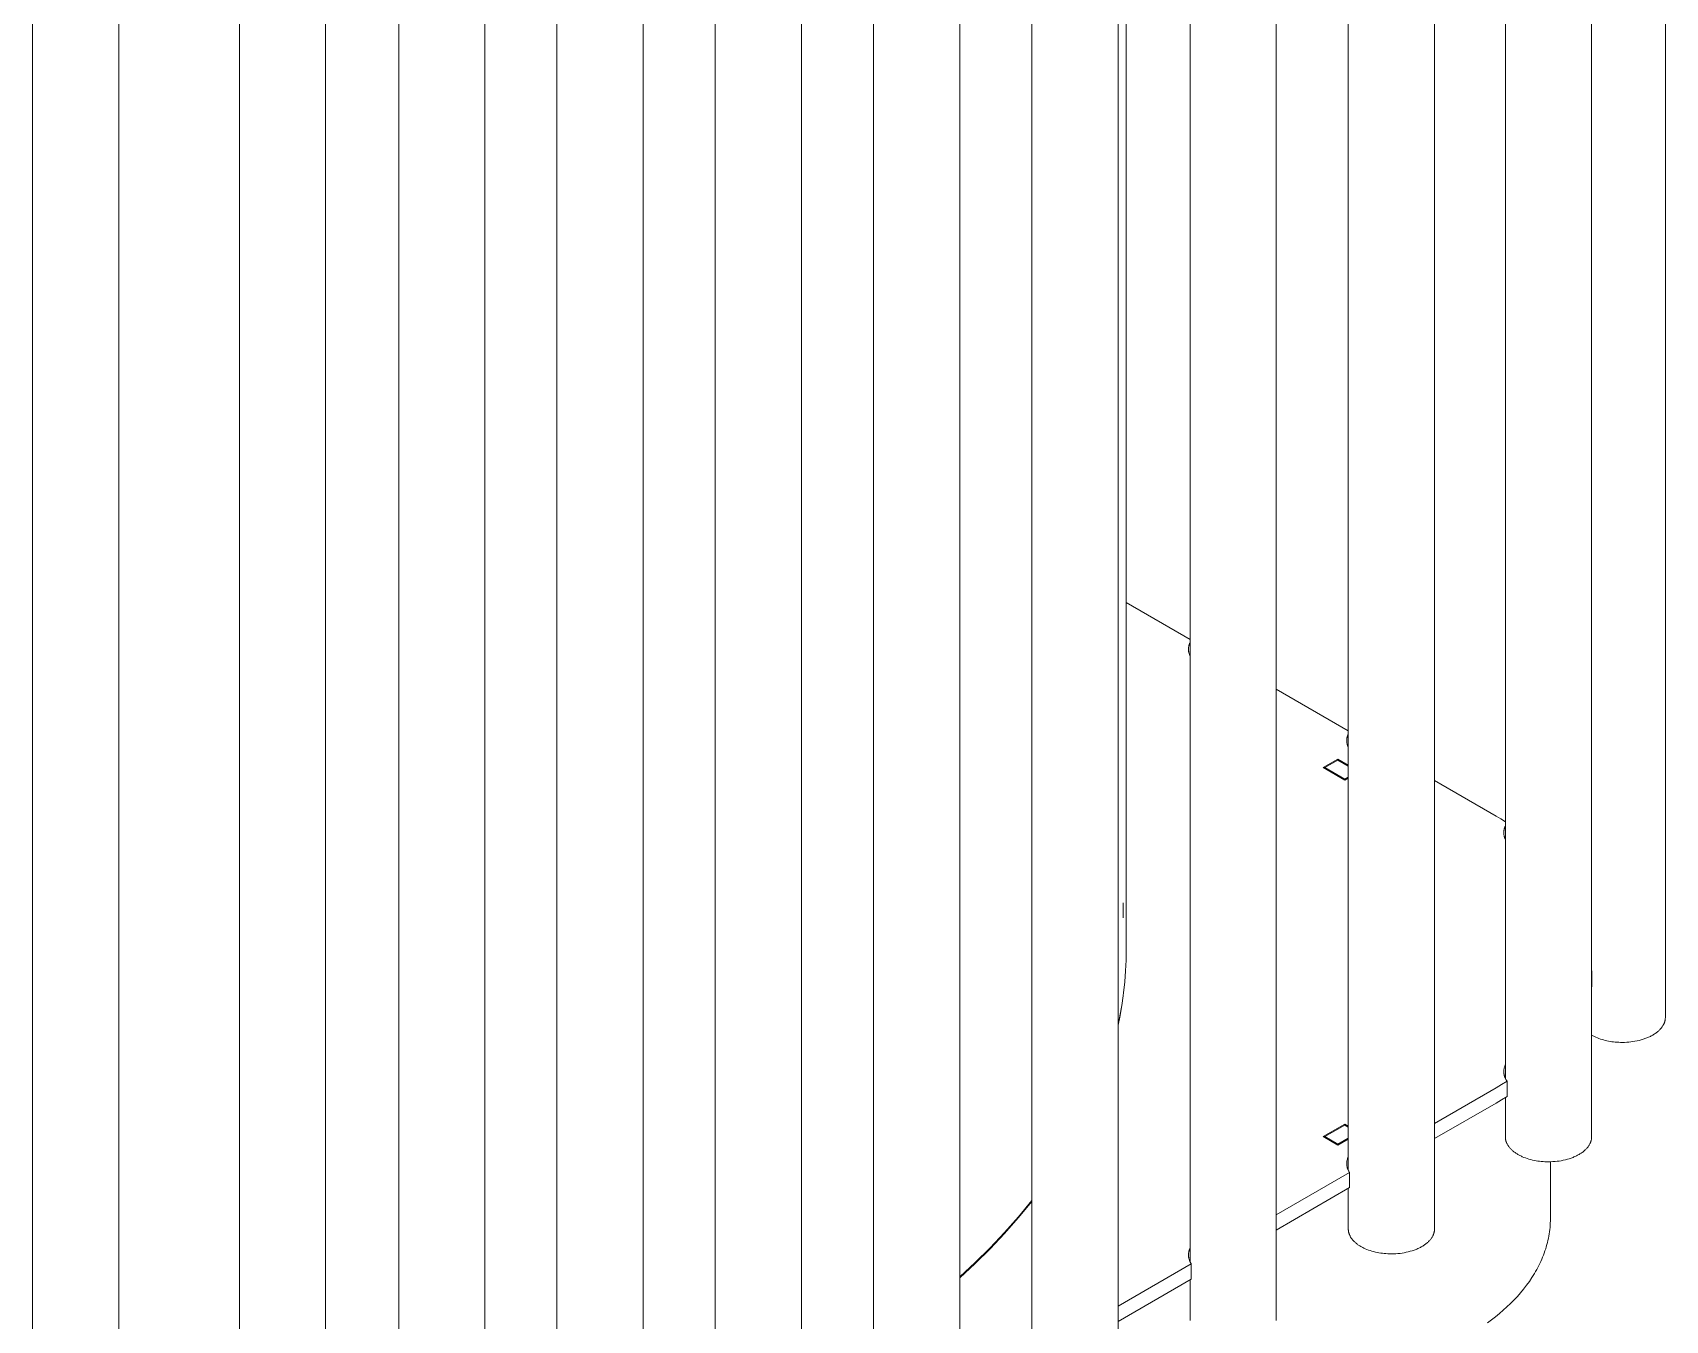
# Model space of a CAD drawing. Header units: inches. Extents: x -6.5 to 91.7, y -2.1 to 67.1.
# Drawn here: x 81.56 to 90.42, y 29.47 to 36.45 of the extents above; entities that cross this region are included whole.
import ezdxf

# ---------------------------------------------------------------- set-up
doc = ezdxf.new("R2010")
doc.units = ezdxf.units.IN
doc.layers.add('ZANO_R', color=7, linetype='Continuous', lineweight=0)

msp = doc.modelspace()

# ---------------------------------------------------------------- linework, layer by layer
at = {"layer": 'ZANO_R'}
for p, q in [((90.42352, 48.67844), (90.42352, 31.11085)), ((90.02329, 48.26223), (90.02329, 30.46317)), ((89.55513, 30.78168), (89.55513, 47.98621)), ((89.17083, 47.76434), (89.17083, 29.96377)), ((88.70267, 30.28228), (88.70267, 47.49405)), ((88.3119, 47.26843), (88.3119, 29.46787)), ((87.84374, 29.78637), (87.84374, 46.99814)), ((87.45297, 46.77253), (87.45297, 28.97196)), ((87.49786, 46.6883), (87.49786, 31.48218)), ((86.98481, 29.29047), (86.98481, 46.50224)), ((86.59404, 46.27663), (86.59404, 28.47606)), ((86.12588, 28.79456), (86.12588, 46.00633)), ((85.7351, 45.78072), (85.7351, 27.98015)), ((85.26695, 28.29866), (85.26695, 45.51043)), ((84.87617, 45.28482), (84.87617, 27.48425)), ((84.40801, 27.80276), (84.40801, 45.01452)), ((84.01724, 44.78891), (84.01724, 26.98834)), ((83.54908, 27.30685), (83.54908, 44.51862)), ((83.15226, 44.2959), (83.15226, 26.49618)), ((82.6841, 26.49618), (82.6841, 44.12376)), ((81.56228, 26.2651), (81.56228, 44.01803)), ((82.03044, 44.01803), (82.03044, 26.2651)), ((87.84374, 33.16202), (87.49786, 33.36172)), ((87.84252, 33.1426), (87.8414, 33.13992)), ((87.84374, 33.14523), (87.84252, 33.1426)), ((87.83543, 33.11169), (87.83538, 33.10879)), ((87.83538, 33.10879), (87.83543, 33.10589)), ((87.83558, 33.11458), (87.83543, 33.11169)), ((87.83543, 33.10589), (87.83558, 33.10299)), ((87.83583, 33.11747), (87.83558, 33.11458)), ((87.83558, 33.10299), (87.83583, 33.1001)), ((87.83618, 33.12035), (87.83583, 33.11747)), ((87.83583, 33.1001), (87.83618, 33.09722)), ((87.83664, 33.12322), (87.83618, 33.12035)), ((87.83618, 33.09722), (87.83664, 33.09436)), ((87.83719, 33.12607), (87.83664, 33.12322)), ((87.83664, 33.09436), (87.83719, 33.09151)), ((87.83783, 33.12889), (87.83719, 33.12607)), ((87.83719, 33.09151), (87.83783, 33.08868)), ((87.83858, 33.13169), (87.83783, 33.12889)), ((87.83783, 33.08868), (87.83858, 33.08588)), ((87.83942, 33.13447), (87.83858, 33.13169)), ((87.83858, 33.08588), (87.83942, 33.08311)), ((87.84036, 33.13721), (87.83942, 33.13447)), ((87.83942, 33.08311), (87.84036, 33.08036)), ((87.8414, 33.13992), (87.84036, 33.13721)), ((87.84036, 33.08036), (87.8414, 33.07765)), ((87.8414, 33.07765), (87.84252, 33.07498)), ((87.84252, 33.07498), (87.84374, 33.07235)), ((88.70267, 32.66612), (88.3119, 32.89173)), ((88.69431, 32.61288), (88.69436, 32.61578)), ((88.69436, 32.60998), (88.69431, 32.61288)), ((88.69436, 32.61578), (88.69451, 32.61868)), ((88.69451, 32.60709), (88.69436, 32.60998)), ((88.69451, 32.61868), (88.69476, 32.62157)), ((88.69476, 32.62157), (88.69512, 32.62445)), ((88.69512, 32.62445), (88.69557, 32.62731)), ((88.69557, 32.62731), (88.69612, 32.63016)), ((88.69612, 32.63016), (88.69677, 32.63299)), ((88.69677, 32.63299), (88.69751, 32.63579)), ((88.69751, 32.63579), (88.69835, 32.63857)), ((88.69835, 32.63857), (88.69929, 32.64131)), ((88.69929, 32.64131), (88.70033, 32.64402)), ((88.70033, 32.64402), (88.70145, 32.64669)), ((88.70145, 32.64669), (88.70267, 32.64932)), ((88.69476, 32.6042), (88.69451, 32.60709)), ((88.69512, 32.60132), (88.69476, 32.6042)), ((88.69557, 32.59845), (88.69512, 32.60132)), ((88.69612, 32.59561), (88.69557, 32.59845)), ((88.69677, 32.59278), (88.69612, 32.59561)), ((88.69751, 32.58998), (88.69677, 32.59278)), ((88.69835, 32.5872), (88.69751, 32.58998)), ((88.69929, 32.58446), (88.69835, 32.5872)), ((88.70033, 32.58175), (88.69929, 32.58446)), ((88.70145, 32.57908), (88.70033, 32.58175)), ((88.70267, 32.57644), (88.70145, 32.57908)), ((88.64591, 32.51323), (88.56552, 32.46681)), ((88.56552, 32.46681), (88.68374, 32.39855)), ((88.64591, 32.50776), (88.57497, 32.46681)), ((88.57497, 32.46135), (88.57497, 32.46681)), ((88.57497, 32.46681), (88.68374, 32.40401)), ((88.70267, 32.48045), (88.64591, 32.51323)), ((88.64591, 32.51323), (88.64591, 32.50776)), ((88.64591, 32.50776), (88.70267, 32.47499)), ((88.68374, 32.40401), (88.70267, 32.41494)), ((88.68374, 32.39855), (88.70267, 32.40948)), ((88.68374, 32.40401), (88.68374, 32.39855)), ((89.50482, 32.203), (89.17083, 32.39583)), ((89.50482, 32.203), (89.53011, 32.1881)), ((89.53011, 32.1881), (89.55513, 32.17276)), ((89.54682, 32.11638), (89.54677, 32.11348)), ((89.54677, 32.11348), (89.54682, 32.11058)), ((89.54697, 32.11928), (89.54682, 32.11638)), ((89.54682, 32.11058), (89.54697, 32.10769)), ((89.54722, 32.12217), (89.54697, 32.11928)), ((89.54697, 32.10769), (89.54722, 32.1048)), ((89.54758, 32.12505), (89.54722, 32.12217)), ((89.54722, 32.1048), (89.54758, 32.10192)), ((89.54803, 32.12791), (89.54758, 32.12505)), ((89.54758, 32.10192), (89.54803, 32.09905)), ((89.54858, 32.13076), (89.54803, 32.12791)), ((89.54803, 32.09905), (89.54858, 32.09621)), ((89.54923, 32.13359), (89.54858, 32.13076)), ((89.54858, 32.09621), (89.54923, 32.09338)), ((89.54997, 32.13639), (89.54923, 32.13359)), ((89.54923, 32.09338), (89.54997, 32.09058)), ((89.55081, 32.13917), (89.54997, 32.13639)), ((89.54997, 32.09058), (89.55081, 32.0878)), ((89.55175, 32.14191), (89.55081, 32.13917)), ((89.55081, 32.0878), (89.55175, 32.08506)), ((89.55279, 32.14462), (89.55175, 32.14191)), ((89.55175, 32.08506), (89.55279, 32.08235)), ((89.55391, 32.14729), (89.55279, 32.14462)), ((89.55279, 32.08235), (89.55391, 32.07968)), ((89.55513, 32.14992), (89.55391, 32.14729)), ((89.55391, 32.07968), (89.55513, 32.07704)), ((87.48114, 31.73315), (87.48114, 31.65124)), ((87.49691, 31.42283), (87.49786, 31.48218)), ((87.49413, 31.36354), (87.49691, 31.42283)), ((87.4831, 31.24535), (87.48953, 31.30436)), ((87.48953, 31.30436), (87.49413, 31.36354)), ((90.02491, 31.36299), (90.02329, 31.36387)), ((90.02491, 31.36299), (90.02329, 31.35394)), ((90.02329, 31.27203), (90.02491, 31.28108)), ((90.02491, 31.28108), (90.02491, 31.36299)), ((87.48099, 31.22896), (87.47312, 31.17536)), ((87.47486, 31.18657), (87.4831, 31.24535)), ((87.45297, 31.0699), (87.46481, 31.12806)), ((87.46377, 31.122), (87.45297, 31.06892)), ((87.47312, 31.17536), (87.46377, 31.122)), ((87.46481, 31.12806), (87.47486, 31.18657)), ((90.42291, 31.10107), (90.42317, 31.10351)), ((90.42317, 31.10351), (90.42337, 31.10595)), ((90.42337, 31.10595), (90.42348, 31.1084)), ((90.42348, 31.1084), (90.42352, 31.11085)), ((90.02329, 31.01566), (90.02695, 31.01357)), ((90.35114, 31.01313), (90.35545, 31.01558)), ((90.35545, 31.01558), (90.35965, 31.01808)), ((90.35965, 31.01808), (90.36372, 31.02063)), ((90.36372, 31.02063), (90.36767, 31.02324)), ((90.36767, 31.02324), (90.37149, 31.0259)), ((90.37149, 31.0259), (90.37518, 31.02861)), ((90.37518, 31.02861), (90.37875, 31.03136)), ((90.37875, 31.03136), (90.38217, 31.03416)), ((90.38217, 31.03416), (90.38546, 31.03699)), ((90.38546, 31.03699), (90.38861, 31.03985)), ((90.38861, 31.03985), (90.39163, 31.04275)), ((90.39163, 31.04275), (90.3945, 31.04568)), ((90.3945, 31.04568), (90.39723, 31.04863)), ((90.39723, 31.04863), (90.39982, 31.0516)), ((90.39982, 31.0516), (90.40227, 31.05459)), ((90.40227, 31.05459), (90.40458, 31.0576)), ((90.40458, 31.0576), (90.40675, 31.06062)), ((90.40675, 31.06062), (90.40877, 31.06365)), ((90.40877, 31.06365), (90.41066, 31.06668)), ((90.41066, 31.06668), (90.41241, 31.06972)), ((90.41241, 31.06972), (90.41403, 31.07276)), ((90.41403, 31.07276), (90.41478, 31.07428)), ((90.41478, 31.07428), (90.41551, 31.0758)), ((90.41551, 31.0758), (90.4162, 31.07731)), ((90.4162, 31.07731), (90.41685, 31.07883)), ((90.41685, 31.07883), (90.41748, 31.08034)), ((90.41748, 31.08034), (90.41807, 31.08185)), ((90.41807, 31.08185), (90.41863, 31.08336)), ((90.41863, 31.08336), (90.41915, 31.08487)), ((90.41915, 31.08487), (90.41965, 31.08637)), ((90.41965, 31.08637), (90.42011, 31.08787)), ((90.42011, 31.08787), (90.42054, 31.08937)), ((90.42054, 31.08937), (90.42094, 31.09086)), ((90.42094, 31.09086), (90.42131, 31.09235)), ((90.42131, 31.09235), (90.42166, 31.09383)), ((90.42166, 31.09383), (90.42215, 31.09623)), ((90.42215, 31.09623), (90.42256, 31.09865)), ((90.42256, 31.09865), (90.42291, 31.10107)), ((90.02695, 31.01357), (90.03068, 31.01154)), ((90.03068, 31.01154), (90.03449, 31.00956)), ((90.03449, 31.00956), (90.03835, 31.00763)), ((90.03835, 31.00763), (90.04628, 31.00393)), ((90.04628, 31.00393), (90.05442, 31.00046)), ((90.05442, 31.00046), (90.06277, 30.99721)), ((90.06277, 30.99721), (90.07128, 30.99419)), ((90.07128, 30.99419), (90.07994, 30.99141)), ((90.07994, 30.99141), (90.08871, 30.98886)), ((90.08871, 30.98886), (90.09758, 30.98655)), ((90.09758, 30.98655), (90.1065, 30.98448)), ((90.1065, 30.98448), (90.11546, 30.98264)), ((90.11546, 30.98264), (90.12443, 30.98103)), ((90.12443, 30.98103), (90.13338, 30.97964)), ((90.13338, 30.97964), (90.1423, 30.97848)), ((90.1423, 30.97848), (90.15117, 30.97753)), ((90.15117, 30.97753), (90.15996, 30.97678)), ((90.15996, 30.97678), (90.17034, 30.97616)), ((90.17034, 30.97616), (90.18094, 30.9758)), ((90.18094, 30.9758), (90.19174, 30.97571)), ((90.19174, 30.97571), (90.2027, 30.97593)), ((90.2027, 30.97593), (90.2138, 30.97644)), ((90.2138, 30.97644), (90.22499, 30.97728)), ((90.22499, 30.97728), (90.23624, 30.97844)), ((90.23624, 30.97844), (90.2475, 30.97993)), ((90.2475, 30.97993), (90.25874, 30.98177)), ((90.25874, 30.98177), (90.2699, 30.98394)), ((90.2699, 30.98394), (90.28095, 30.98646)), ((90.28095, 30.98646), (90.29183, 30.98932)), ((90.29183, 30.98932), (90.3025, 30.99252)), ((90.3025, 30.99252), (90.30774, 30.99424)), ((90.30774, 30.99424), (90.31291, 30.99604)), ((90.31291, 30.99604), (90.31801, 30.99792)), ((90.31801, 30.99792), (90.32303, 30.99988)), ((90.32303, 30.99988), (90.32795, 31.00191)), ((90.32795, 31.00191), (90.33279, 31.00402)), ((90.33279, 31.00402), (90.33753, 31.00619)), ((90.33753, 31.00619), (90.34218, 31.00844)), ((90.34218, 31.00844), (90.34671, 31.01076)), ((90.34671, 31.01076), (90.35114, 31.01313)), ((89.54923, 30.83782), (89.54859, 30.83493)), ((89.54997, 30.84069), (89.54923, 30.83782)), ((89.55081, 30.84353), (89.54997, 30.84069)), ((89.55175, 30.84634), (89.55081, 30.84353)), ((89.55278, 30.84912), (89.55175, 30.84634)), ((89.55391, 30.85186), (89.55278, 30.84912)), ((89.55513, 30.85456), (89.55391, 30.85186)), ((89.5649, 30.76501), (89.53506, 30.74648)), ((89.54688, 30.82023), (89.54685, 30.81727)), ((89.54685, 30.81727), (89.54692, 30.81431)), ((89.54702, 30.82319), (89.54688, 30.82023)), ((89.54692, 30.81431), (89.54708, 30.81135)), ((89.54726, 30.82615), (89.54702, 30.82319)), ((89.54708, 30.81135), (89.54735, 30.8084)), ((89.5476, 30.82909), (89.54726, 30.82615)), ((89.54735, 30.8084), (89.54773, 30.80546)), ((89.54804, 30.83202), (89.5476, 30.82909)), ((89.54773, 30.80546), (89.5482, 30.80254)), ((89.54859, 30.83493), (89.54804, 30.83202)), ((89.5482, 30.80254), (89.54877, 30.79963)), ((89.54877, 30.79963), (89.54945, 30.79674)), ((89.54945, 30.79674), (89.55022, 30.79388)), ((89.55022, 30.79388), (89.55109, 30.79105)), ((89.55109, 30.79105), (89.55206, 30.78825)), ((89.55206, 30.78825), (89.55312, 30.78549)), ((89.55312, 30.78549), (89.55428, 30.78276)), ((89.55428, 30.78276), (89.55553, 30.78007)), ((89.55553, 30.78007), (89.55687, 30.77743)), ((89.55687, 30.77743), (89.5583, 30.77484)), ((89.5583, 30.77484), (89.55983, 30.7723)), ((89.55983, 30.7723), (89.56143, 30.76981)), ((89.56143, 30.76981), (89.56313, 30.76738)), ((89.56313, 30.76738), (89.5649, 30.76501)), ((89.5649, 30.6831), (89.5649, 30.76501)), ((89.50482, 30.7286), (89.17083, 30.53577)), ((89.53506, 30.74648), (89.50482, 30.7286)), ((89.50482, 30.64669), (89.53506, 30.66457)), ((89.53506, 30.66457), (89.5649, 30.6831)), ((89.55513, 30.46317), (89.55513, 30.67693)), ((89.50482, 30.64669), (89.17083, 30.45386)), ((88.68374, 30.53305), (88.56552, 30.46479)), ((88.57497, 30.46479), (88.68374, 30.52759)), ((88.70267, 30.52212), (88.68374, 30.53305)), ((88.68374, 30.53305), (88.68374, 30.52759)), ((88.70267, 30.51666), (88.68374, 30.52759)), ((88.56552, 30.46479), (88.64591, 30.41838)), ((88.57497, 30.45933), (88.57497, 30.46479)), ((88.64591, 30.42384), (88.57497, 30.46479)), ((88.64591, 30.42384), (88.70267, 30.45661)), ((88.64591, 30.41838), (88.70267, 30.45115)), ((88.64591, 30.41838), (88.64591, 30.42384)), ((89.55513, 30.46317), (89.55515, 30.46174)), ((89.55515, 30.46174), (89.55519, 30.4603)), ((89.55519, 30.4603), (89.55525, 30.45886)), ((89.55525, 30.45886), (89.55534, 30.45741)), ((89.55534, 30.45741), (89.55547, 30.45596)), ((89.55547, 30.45596), (89.55561, 30.45451)), ((89.55561, 30.45451), (89.55579, 30.45305)), ((89.55579, 30.45305), (89.55599, 30.45159)), ((89.55599, 30.45159), (89.55623, 30.45012)), ((89.55623, 30.45012), (89.55649, 30.44865)), ((89.55649, 30.44865), (89.55678, 30.44718)), ((89.55678, 30.44718), (89.55709, 30.44571)), ((89.55709, 30.44571), (89.55744, 30.44423)), ((89.55744, 30.44423), (89.55782, 30.44275)), ((89.55782, 30.44275), (89.55823, 30.44127)), ((89.55823, 30.44127), (89.55866, 30.43979)), ((89.55866, 30.43979), (89.55913, 30.43831)), ((89.55913, 30.43831), (89.55962, 30.43683)), ((89.55962, 30.43683), (89.56015, 30.43534)), ((89.56015, 30.43534), (89.56071, 30.43386)), ((89.56071, 30.43386), (89.56129, 30.43237)), ((89.56129, 30.43237), (89.56191, 30.43089)), ((89.56191, 30.43089), (89.56323, 30.42792)), ((89.56323, 30.42792), (89.56468, 30.42496)), ((89.56468, 30.42496), (89.56626, 30.42201)), ((89.56626, 30.42201), (89.56795, 30.41906)), ((89.56795, 30.41906), (89.56977, 30.41613)), ((89.56977, 30.41613), (89.57171, 30.41321)), ((89.57171, 30.41321), (89.57378, 30.41031)), ((89.57378, 30.41031), (89.57597, 30.40743)), ((89.57597, 30.40743), (89.57828, 30.40457)), ((89.57828, 30.40457), (89.58071, 30.40174)), ((89.58071, 30.40174), (89.58327, 30.39893)), ((89.58327, 30.39893), (89.58594, 30.39616)), ((89.58594, 30.39616), (89.58873, 30.39341)), ((89.98838, 30.39217), (89.9914, 30.39507)), ((89.9914, 30.39507), (89.99427, 30.39799)), ((89.99427, 30.39799), (89.997, 30.40094)), ((89.997, 30.40094), (89.99959, 30.40392)), ((89.99959, 30.40392), (90.00204, 30.40691)), ((90.00204, 30.40691), (90.00435, 30.40991)), ((90.00435, 30.40991), (90.00652, 30.41293)), ((90.00652, 30.41293), (90.00855, 30.41596)), ((90.00855, 30.41596), (90.01043, 30.419)), ((90.01043, 30.419), (90.01219, 30.42204)), ((90.01219, 30.42204), (90.0138, 30.42508)), ((90.0138, 30.42508), (90.01456, 30.42659)), ((90.01456, 30.42659), (90.01528, 30.42811)), ((90.01528, 30.42811), (90.01597, 30.42963)), ((90.01597, 30.42963), (90.01662, 30.43114)), ((90.01662, 30.43114), (90.01725, 30.43266)), ((90.01725, 30.43266), (90.01784, 30.43417)), ((90.01784, 30.43417), (90.0184, 30.43568)), ((90.0184, 30.43568), (90.01892, 30.43718)), ((90.01892, 30.43718), (90.01942, 30.43869)), ((90.01942, 30.43869), (90.01988, 30.44019)), ((90.01988, 30.44019), (90.02031, 30.44168)), ((90.02031, 30.44168), (90.02072, 30.44318)), ((90.02072, 30.44318), (90.02109, 30.44466)), ((90.02109, 30.44466), (90.02143, 30.44615)), ((90.02143, 30.44615), (90.02192, 30.44855)), ((90.02192, 30.44855), (90.02234, 30.45096)), ((90.02234, 30.45096), (90.02268, 30.45339)), ((90.02268, 30.45339), (90.02295, 30.45583)), ((90.02295, 30.45583), (90.02314, 30.45827)), ((90.02314, 30.45827), (90.02325, 30.46072)), ((90.02325, 30.46072), (90.02329, 30.46317)), ((88.69441, 30.32156), (88.69436, 30.31866)), ((88.69436, 30.31866), (88.6944, 30.31575)), ((88.6944, 30.31575), (88.69454, 30.31285)), ((88.69457, 30.32446), (88.69441, 30.32156)), ((88.69454, 30.31285), (88.69478, 30.30996)), ((88.69482, 30.32735), (88.69457, 30.32446)), ((88.69478, 30.30996), (88.69512, 30.30708)), ((88.69518, 30.33023), (88.69482, 30.32735)), ((88.69512, 30.30708), (88.69555, 30.30421)), ((88.69563, 30.3331), (88.69518, 30.33023)), ((88.69618, 30.33595), (88.69563, 30.3331)), ((88.69682, 30.33878), (88.69618, 30.33595)), ((88.69756, 30.34159), (88.69682, 30.33878)), ((88.6984, 30.34437), (88.69756, 30.34159)), ((88.69933, 30.34712), (88.6984, 30.34437)), ((88.70035, 30.34984), (88.69933, 30.34712)), ((88.70147, 30.35252), (88.70035, 30.34984)), ((88.70267, 30.35516), (88.70147, 30.35252)), ((89.58873, 30.39341), (89.59163, 30.3907)), ((89.59163, 30.3907), (89.59464, 30.38803)), ((89.59464, 30.38803), (89.59777, 30.3854)), ((89.59777, 30.3854), (89.60101, 30.38281)), ((89.60101, 30.38281), (89.60435, 30.38027)), ((89.60435, 30.38027), (89.60779, 30.37777)), ((89.60779, 30.37777), (89.61134, 30.37532)), ((89.61134, 30.37532), (89.61498, 30.37292)), ((89.61498, 30.37292), (89.61871, 30.37057)), ((89.61871, 30.37057), (89.62254, 30.36828)), ((89.62254, 30.36828), (89.62645, 30.36604)), ((89.62645, 30.36604), (89.63045, 30.36386)), ((89.63045, 30.36386), (89.63453, 30.36174)), ((89.63453, 30.36174), (89.63868, 30.35968)), ((89.63868, 30.35968), (89.6429, 30.35768)), ((89.6429, 30.35768), (89.64719, 30.35574)), ((89.64719, 30.35574), (89.65596, 30.35206)), ((89.65596, 30.35206), (89.66495, 30.34864)), ((89.66495, 30.34864), (89.67413, 30.34549)), ((89.67413, 30.34549), (89.68346, 30.3426)), ((89.68346, 30.3426), (89.6929, 30.33999)), ((89.6929, 30.33999), (89.70244, 30.33765)), ((89.70244, 30.33765), (89.71203, 30.33558)), ((89.71203, 30.33558), (89.72163, 30.33378)), ((89.72163, 30.33378), (89.73124, 30.33224)), ((89.73124, 30.33224), (89.7408, 30.33095)), ((89.7408, 30.33095), (89.75031, 30.3299)), ((89.75031, 30.3299), (89.75973, 30.3291)), ((89.75973, 30.3291), (89.77011, 30.32848)), ((89.77011, 30.32848), (89.78071, 30.32811)), ((89.78071, 30.32811), (89.79151, 30.32803)), ((89.79151, 30.32803), (89.80247, 30.32824)), ((89.79964, 30.01871), (89.79964, 30.32816)), ((89.80247, 30.32824), (89.81357, 30.32876)), ((89.81357, 30.32876), (89.82476, 30.32959)), ((89.82476, 30.32959), (89.83601, 30.33075)), ((89.83601, 30.33075), (89.84727, 30.33225)), ((89.84727, 30.33225), (89.85851, 30.33408)), ((89.85851, 30.33408), (89.86968, 30.33626)), ((89.86968, 30.33626), (89.88072, 30.33878)), ((89.88072, 30.33878), (89.8916, 30.34164)), ((89.8916, 30.34164), (89.90227, 30.34483)), ((89.90227, 30.34483), (89.90751, 30.34656)), ((89.90751, 30.34656), (89.91269, 30.34836)), ((89.91269, 30.34836), (89.91778, 30.35024)), ((89.91778, 30.35024), (89.9228, 30.35219)), ((89.9228, 30.35219), (89.92773, 30.35423)), ((89.92773, 30.35423), (89.93256, 30.35633)), ((89.93256, 30.35633), (89.93731, 30.35851)), ((89.93731, 30.35851), (89.94195, 30.36076)), ((89.94195, 30.36076), (89.94648, 30.36307)), ((89.94648, 30.36307), (89.95091, 30.36545)), ((89.95091, 30.36545), (89.95522, 30.36789)), ((89.95522, 30.36789), (89.95942, 30.37039)), ((89.95942, 30.37039), (89.96349, 30.37295)), ((89.96349, 30.37295), (89.96744, 30.37556)), ((89.96744, 30.37556), (89.97126, 30.37822)), ((89.97126, 30.37822), (89.97496, 30.38093)), ((89.97496, 30.38093), (89.97852, 30.38368)), ((89.97852, 30.38368), (89.98194, 30.38647)), ((89.98194, 30.38647), (89.98523, 30.3893)), ((89.98523, 30.3893), (89.98838, 30.39217)), ((88.3119, 30.03987), (88.70975, 30.26957)), ((88.69555, 30.30421), (88.69608, 30.30135)), ((88.69608, 30.30135), (88.69671, 30.29852)), ((88.69671, 30.29852), (88.69744, 30.29571)), ((88.69744, 30.29571), (88.69826, 30.29292)), ((88.69826, 30.29292), (88.69918, 30.29017)), ((88.69918, 30.29017), (88.70019, 30.28745)), ((88.70019, 30.28745), (88.70129, 30.28476)), ((88.70129, 30.28476), (88.70248, 30.28211)), ((88.70248, 30.28211), (88.70376, 30.27951)), ((88.70376, 30.27951), (88.70513, 30.27695)), ((88.70513, 30.27695), (88.70659, 30.27444)), ((88.70659, 30.27444), (88.70813, 30.27198)), ((88.70813, 30.27198), (88.70975, 30.26957)), ((88.70975, 30.26957), (88.70975, 30.18766)), ((88.70975, 30.18766), (88.3119, 29.95796)), ((88.70267, 29.96377), (88.70267, 30.18357)), ((86.91238, 30.0295), (86.98481, 30.11749)), ((86.98481, 30.11319), (86.9124, 30.02496)), ((86.837, 29.94402), (86.91238, 30.0295)), ((86.9124, 30.02496), (86.83704, 29.93925)), ((88.70267, 29.96377), (88.70269, 29.96234)), ((88.70269, 29.96234), (88.70273, 29.9609)), ((88.70273, 29.9609), (88.70279, 29.95946)), ((88.70279, 29.95946), (88.70289, 29.95801)), ((88.70289, 29.95801), (88.70301, 29.95656)), ((88.70301, 29.95656), (88.70315, 29.95511)), ((88.70315, 29.95511), (88.70333, 29.95365)), ((88.70333, 29.95365), (88.70353, 29.95219)), ((88.70353, 29.95219), (88.70377, 29.95072)), ((89.16946, 29.94915), (89.16988, 29.95156)), ((89.16988, 29.95156), (89.17022, 29.95399)), ((89.17022, 29.95399), (89.17049, 29.95643)), ((89.17049, 29.95643), (89.17068, 29.95887)), ((89.17068, 29.95887), (89.17079, 29.96132)), ((89.17079, 29.96132), (89.17083, 29.96377)), ((89.79635, 29.96004), (89.7949, 29.94834)), ((89.79753, 29.97176), (89.79635, 29.96004)), ((89.79845, 29.98349), (89.79753, 29.97176)), ((89.79911, 29.99522), (89.79845, 29.98349)), ((89.7995, 30.00697), (89.79911, 29.99522)), ((89.79964, 30.01871), (89.7995, 30.00697)), ((86.75876, 29.86116), (86.837, 29.94402)), ((86.83704, 29.93925), (86.75879, 29.85616)), ((88.70377, 29.95072), (88.70403, 29.94925)), ((88.70403, 29.94925), (88.70432, 29.94778)), ((88.70432, 29.94778), (88.70463, 29.94631)), ((88.70463, 29.94631), (88.70498, 29.94483)), ((88.70498, 29.94483), (88.70536, 29.94335)), ((88.70536, 29.94335), (88.70577, 29.94187)), ((88.70577, 29.94187), (88.7062, 29.94039)), ((88.7062, 29.94039), (88.70667, 29.93891)), ((88.70667, 29.93891), (88.70716, 29.93743)), ((88.70716, 29.93743), (88.70769, 29.93594)), ((88.70769, 29.93594), (88.70825, 29.93446)), ((88.70825, 29.93446), (88.70883, 29.93297)), ((88.70883, 29.93297), (88.70945, 29.93149)), ((88.70945, 29.93149), (88.71077, 29.92852)), ((88.71077, 29.92852), (88.71222, 29.92556)), ((88.71222, 29.92556), (88.7138, 29.92261)), ((88.7138, 29.92261), (88.71549, 29.91966)), ((88.71549, 29.91966), (88.71731, 29.91673)), ((88.71731, 29.91673), (88.71925, 29.91381)), ((88.71925, 29.91381), (88.72132, 29.91091)), ((88.72132, 29.91091), (88.72351, 29.90803)), ((88.72351, 29.90803), (88.72582, 29.90517)), ((88.72582, 29.90517), (88.72825, 29.90234)), ((88.72825, 29.90234), (88.73081, 29.89953)), ((88.73081, 29.89953), (88.73348, 29.89676)), ((88.73348, 29.89676), (88.73627, 29.89401)), ((88.73627, 29.89401), (88.73917, 29.89131)), ((88.73917, 29.89131), (88.74218, 29.88863)), ((88.74218, 29.88863), (88.74531, 29.886)), ((88.74531, 29.886), (88.74855, 29.88341)), ((88.74855, 29.88341), (88.75189, 29.88087)), ((88.75189, 29.88087), (88.75533, 29.87837)), ((88.75533, 29.87837), (88.75888, 29.87592)), ((88.75888, 29.87592), (88.76252, 29.87352)), ((88.76252, 29.87352), (88.76625, 29.87117)), ((88.76625, 29.87117), (88.77008, 29.86888)), ((88.77008, 29.86888), (88.77399, 29.86664)), ((88.77399, 29.86664), (88.77799, 29.86446)), ((88.77799, 29.86446), (88.78207, 29.86234)), ((89.08949, 29.86136), (89.09402, 29.86367)), ((89.09402, 29.86367), (89.09845, 29.86605)), ((89.09845, 29.86605), (89.10276, 29.86849)), ((89.10276, 29.86849), (89.10696, 29.87099)), ((89.10696, 29.87099), (89.11103, 29.87355)), ((89.11103, 29.87355), (89.11498, 29.87616)), ((89.11498, 29.87616), (89.1188, 29.87882)), ((89.1188, 29.87882), (89.1225, 29.88153)), ((89.1225, 29.88153), (89.12606, 29.88428)), ((89.12606, 29.88428), (89.12948, 29.88707)), ((89.12948, 29.88707), (89.13277, 29.8899)), ((89.13277, 29.8899), (89.13592, 29.89277)), ((89.13592, 29.89277), (89.13894, 29.89567)), ((89.13894, 29.89567), (89.14181, 29.89859)), ((89.14181, 29.89859), (89.14454, 29.90154)), ((89.14454, 29.90154), (89.14713, 29.90452)), ((89.14713, 29.90452), (89.14958, 29.90751)), ((89.14958, 29.90751), (89.15189, 29.91051)), ((89.15189, 29.91051), (89.15406, 29.91353)), ((89.15406, 29.91353), (89.15609, 29.91656)), ((89.15609, 29.91656), (89.15797, 29.9196)), ((89.15797, 29.9196), (89.15973, 29.92264)), ((89.15973, 29.92264), (89.16134, 29.92568)), ((89.16134, 29.92568), (89.1621, 29.92719)), ((89.1621, 29.92719), (89.16282, 29.92871)), ((89.16282, 29.92871), (89.16351, 29.93023)), ((89.16351, 29.93023), (89.16416, 29.93175)), ((89.16416, 29.93175), (89.16479, 29.93326)), ((89.16479, 29.93326), (89.16538, 29.93477)), ((89.16538, 29.93477), (89.16594, 29.93628)), ((89.16594, 29.93628), (89.16646, 29.93779)), ((89.16646, 29.93779), (89.16696, 29.93929)), ((89.16696, 29.93929), (89.16742, 29.94079)), ((89.16742, 29.94079), (89.16785, 29.94228)), ((89.16785, 29.94228), (89.16826, 29.94378)), ((89.16826, 29.94378), (89.16863, 29.94526)), ((89.16863, 29.94526), (89.16897, 29.94675)), ((89.16897, 29.94675), (89.16946, 29.94915)), ((89.77754, 29.86709), (89.77404, 29.85561)), ((89.78079, 29.87861), (89.77754, 29.86709)), ((89.78378, 29.89016), (89.78079, 29.87861)), ((89.78652, 29.90174), (89.78378, 29.89016)), ((89.78901, 29.91336), (89.78652, 29.90174)), ((89.79123, 29.925), (89.78901, 29.91336)), ((89.7932, 29.93666), (89.79123, 29.925)), ((89.7949, 29.94834), (89.7932, 29.93666)), ((86.59404, 29.70366), (86.67774, 29.781)), ((86.67776, 29.77579), (86.59404, 29.69822)), ((86.67774, 29.781), (86.75876, 29.86116)), ((86.75879, 29.85616), (86.67776, 29.77579)), ((87.83548, 29.82566), (87.83542, 29.82275)), ((87.83542, 29.82275), (87.83547, 29.81985)), ((87.83547, 29.81985), (87.83561, 29.81695)), ((87.83564, 29.82855), (87.83548, 29.82566)), ((87.83561, 29.81695), (87.83585, 29.81406)), ((87.83589, 29.83145), (87.83564, 29.82855)), ((87.83585, 29.81406), (87.83618, 29.81117)), ((87.83624, 29.83433), (87.83589, 29.83145)), ((87.83618, 29.81117), (87.83662, 29.8083)), ((87.8367, 29.8372), (87.83624, 29.83433)), ((87.83662, 29.8083), (87.83715, 29.80545)), ((87.83724, 29.84005), (87.8367, 29.8372)), ((87.83715, 29.80545), (87.83778, 29.80262)), ((87.83789, 29.84288), (87.83724, 29.84005)), ((87.83778, 29.80262), (87.83851, 29.7998)), ((87.83863, 29.84568), (87.83789, 29.84288)), ((87.83851, 29.7998), (87.83933, 29.79702)), ((87.83947, 29.84847), (87.83863, 29.84568)), ((87.83933, 29.79702), (87.84025, 29.79426)), ((87.8404, 29.85122), (87.83947, 29.84847)), ((87.84025, 29.79426), (87.84125, 29.79154)), ((87.84142, 29.85393), (87.8404, 29.85122)), ((87.84125, 29.79154), (87.84236, 29.78886)), ((87.84253, 29.85661), (87.84142, 29.85393)), ((87.84236, 29.78886), (87.84355, 29.78621)), ((87.84374, 29.85925), (87.84253, 29.85661)), ((87.84355, 29.78621), (87.84483, 29.7836)), ((87.84483, 29.7836), (87.8462, 29.78104)), ((87.8462, 29.78104), (87.84765, 29.77853)), ((87.84765, 29.77853), (87.84919, 29.77607)), ((87.84919, 29.77607), (87.85082, 29.77366)), ((88.78207, 29.86234), (88.78622, 29.86028)), ((88.78622, 29.86028), (88.79044, 29.85828)), ((88.79044, 29.85828), (88.79473, 29.85634)), ((88.79473, 29.85634), (88.8035, 29.85266)), ((88.8035, 29.85266), (88.81249, 29.84924)), ((88.81249, 29.84924), (88.82167, 29.84609)), ((88.82167, 29.84609), (88.831, 29.8432)), ((88.831, 29.8432), (88.84044, 29.84059)), ((88.84044, 29.84059), (88.84998, 29.83825)), ((88.84998, 29.83825), (88.85957, 29.83618)), ((88.85957, 29.83618), (88.86917, 29.83438)), ((88.86917, 29.83438), (88.87878, 29.83284)), ((88.87878, 29.83284), (88.88834, 29.83155)), ((88.88834, 29.83155), (88.89785, 29.8305)), ((88.89785, 29.8305), (88.90727, 29.8297)), ((88.90727, 29.8297), (88.91765, 29.82908)), ((88.91765, 29.82908), (88.92825, 29.82871)), ((88.92825, 29.82871), (88.93905, 29.82863)), ((88.93905, 29.82863), (88.95001, 29.82884)), ((88.95001, 29.82884), (88.96111, 29.82936)), ((88.96111, 29.82936), (88.9723, 29.83019)), ((88.9723, 29.83019), (88.98355, 29.83135)), ((88.98355, 29.83135), (88.99481, 29.83285)), ((88.99481, 29.83285), (89.00605, 29.83468)), ((89.00605, 29.83468), (89.01722, 29.83686)), ((89.01722, 29.83686), (89.02826, 29.83938)), ((89.02826, 29.83938), (89.03914, 29.84224)), ((89.03914, 29.84224), (89.04981, 29.84543)), ((89.04981, 29.84543), (89.05505, 29.84716)), ((89.05505, 29.84716), (89.06023, 29.84896)), ((89.06023, 29.84896), (89.06532, 29.85084)), ((89.06532, 29.85084), (89.07034, 29.85279)), ((89.07034, 29.85279), (89.07527, 29.85483)), ((89.07527, 29.85483), (89.0801, 29.85693)), ((89.0801, 29.85693), (89.08485, 29.85911)), ((89.08485, 29.85911), (89.08949, 29.86136)), ((89.74262, 29.77653), (89.73717, 29.76544)), ((89.74784, 29.78767), (89.74262, 29.77653)), ((89.75281, 29.79887), (89.74784, 29.78767)), ((89.75755, 29.81012), (89.75281, 29.79887)), ((89.76204, 29.82142), (89.75755, 29.81012)), ((89.76629, 29.83277), (89.76204, 29.82142)), ((89.77029, 29.84417), (89.76629, 29.83277)), ((89.77404, 29.85561), (89.77029, 29.84417)), ((87.45297, 29.54397), (87.85082, 29.77366)), ((87.85082, 29.69175), (87.45297, 29.46205)), ((87.84374, 29.46787), (87.84374, 29.68767)), ((87.85082, 29.77366), (87.85082, 29.69175)), ((89.69969, 29.70029), (89.68544, 29.67914)), ((89.70649, 29.71098), (89.69969, 29.70029)), ((89.71308, 29.72173), (89.70649, 29.71098)), ((89.71944, 29.73256), (89.71308, 29.72173)), ((89.72558, 29.74346), (89.71944, 29.73256)), ((89.73149, 29.75442), (89.72558, 29.74346)), ((89.73717, 29.76544), (89.73149, 29.75442)), ((89.62035, 29.59783), (89.6022, 29.57839)), ((89.63778, 29.61764), (89.62035, 29.59783)), ((89.65446, 29.6378), (89.63778, 29.61764)), ((89.67035, 29.65831), (89.65446, 29.6378)), ((89.68544, 29.67914), (89.67035, 29.65831)), ((89.54371, 29.5224), (89.52297, 29.50454)), ((89.56385, 29.54067), (89.54371, 29.5224)), ((89.58335, 29.55934), (89.56385, 29.54067)), ((89.6022, 29.57839), (89.58335, 29.55934)), ((89.47983, 29.47008), (89.45748, 29.45348)), ((89.50167, 29.4871), (89.47983, 29.47008)), ((89.52297, 29.50454), (89.50167, 29.4871))]:
    msp.add_line(p, q, dxfattribs=at)

doc.saveas('drawing.dxf')
